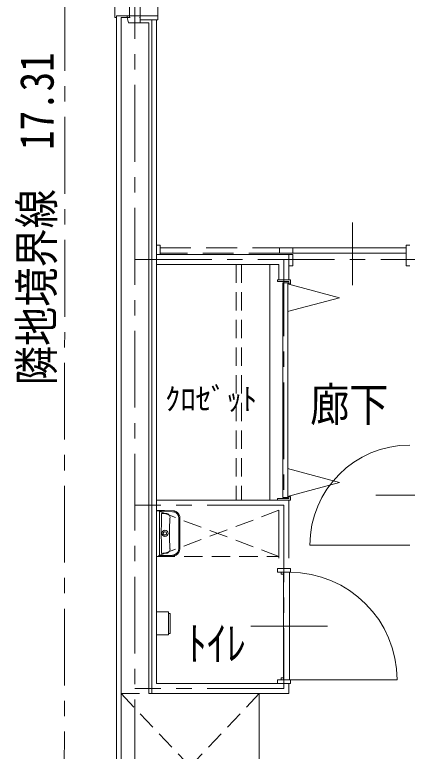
# Model space of a CAD drawing. Units: millimetres at full size; details may follow other scales. Extents: x -443943 to 462275, y -43546 to 79452.
# Drawn here: x -17323 to -14769, y -2591 to 2202 of the extents above; entities that cross this region are included whole.
import ezdxf
from ezdxf.enums import TextEntityAlignment as Align

# ---------------------------------------------------------------- set-up
doc = ezdxf.new("R2010")
doc.units = ezdxf.units.MM
doc.header["$LTSCALE"] = 100
for name, pattern in [('CHAIN1', [8, 5, -1, 1, -1]), ('DASHED1', [1.8, 1.2, -0.6]), ('DASHED2', [3, 2, -1])]:
    doc.linetypes.add(name, pattern=pattern)
doc.layers.add('0-0_仕上', color=4, linetype='Continuous', lineweight=9)
doc.layers.add('4-1_通り芯', color=4, linetype='Continuous', lineweight=9)
doc.styles.add('ＭＳ ゴシック', font='')
doc.styles.get('ＭＳ ゴシック').set_extended_font_data('MS Gothic')

msp = doc.modelspace()

# ---------------------------------------------------------------- linework, layer by layer
at = {"layer": '0-0_仕上', "linetype": 'CHAIN1'}
for p, q in [((-16541.7, 14545), (-16541.7, -6100.9)), ((-16541.7, 609.5), (-14676.2, 609.5)), ((-15571.7, -990.5), (-16541.7, -990.5))]:
    msp.add_line(p, q, dxfattribs=at)
at = {"layer": '0-0_仕上'}
for p, q in [((-16671.7, 5449.1), (-16671.7, 2184.1)), ((-16576.7, 2184.1), (-16576.7, 5434.1)), ((-16506.7, 5434.1), (-16506.7, 2184.1)), ((-16391.7, 2194.1), (-16391.7, 5424.1)), ((-16671.7, 2184.1), (-16661.7, 2184.1)), ((-16506.7, 2194.1), (-16591.7, 2194.1)), ((-16591.7, 2184.1), (-16571.7, 2184.1)), ((-16506.7, 2184.1), (-16511.7, 2184.1)), ((-16506.7, 2169.1), (-16506.7, 2149.1)), ((-16431.7, 2169.1), (-16431.7, -2215.9)), ((-15126.2, 849.5), (-15126.2, 441.3)), ((-15664.2, -958), (-15664.2, 577)), ((-15579.2, 458), (-15579.2, -940)), ((-15546.2, 458), (-15579.2, 458)), ((-15548.6, 451), (-15210.5, 360.4)), ((-15546.2, -940), (-15546.2, 458)), ((-15210.5, 360.4), (-15548.6, 269.9)), ((-15210.5, -842.4), (-15548.6, -751.8)), ((-15548.6, -933), (-15210.5, -842.4)), ((-15579.2, -940), (-15546.2, -940)), ((-14518.2, -923.9), (-14973.7, -923.9)), ((-16292.2, -1026.8), (-16401.7, -1023)), ((-16401.7, -1323), (-16401.7, -1023)), ((-16401.7, -1026), (-16351.6, -1026)), ((-16381.7, -1319.4), (-16381.7, -1026.6)), ((-16381.6, -1026.6), (-16381.7, -1026.6)), ((-16381.7, -1026.6), (-16381.7, -1026.6)), ((-16381.7, -1038.7), (-16381.6, -1038.6)), ((-16295.6, -1032.1), (-16373.4, -1029.3)), ((-16368.9, -1042.8), (-16360.3, -1043.1)), ((-16368.9, -1059), (-16368.9, -1042.8)), ((-16360.3, -1043.1), (-16351.7, -1043.4)), ((-16351.7, -1043.4), (-16334.5, -1044)), ((-16334.5, -1044), (-16330.2, -1045)), ((-16329.3, -1045.3), (-16326.5, -1046.5)), ((-16321.7, -1049.7), (-16317.8, -1053.9)), ((-16290.4, -1026.9), (-16292.2, -1026.8)), ((-16290.4, -1026.9), (-16290.4, -1026.9)), ((-16255.8, -1048.2), (-16260.9, -1041.3)), ((-16369, -1091.6), (-16368.9, -1083.4)), ((-16369, -1099.7), (-16369, -1091.6)), ((-16369, -1107.8), (-16369, -1099.7)), ((-16368.9, -1067.2), (-16368.9, -1059)), ((-16368.9, -1075.3), (-16368.9, -1067.2)), ((-16368.9, -1083.4), (-16368.9, -1075.3)), ((-16317.2, -1054.7), (-16313.4, -1063.7)), ((-16314.2, -1097.8), (-16315.1, -1122.5)), ((-16313, -1073.1), (-16314.2, -1097.8)), ((-16313.4, -1063.7), (-16312.8, -1068.4)), ((-16312.8, -1070.8), (-16313, -1073.1)), ((-16312.8, -1068.9), (-16312.8, -1070.8)), ((-16254.7, -1073.5), (-16254.7, -1272.5)), ((-16249, -1072.4), (-16249.8, -1064.1)), ((-16249, -1072.4), (-16249, -1072.4)), ((-16249, -1273.5), (-16249, -1072.4)), ((-16369.5, -1152.6), (-16369.4, -1148.5)), ((-16369.4, -1144.4), (-16369.3, -1140.4)), ((-16369.4, -1148.5), (-16369.4, -1144.4)), ((-16369.3, -1136.3), (-16369.2, -1132.2)), ((-16369.3, -1140.4), (-16369.3, -1136.3)), ((-16369.2, -1128.2), (-16369.1, -1124.1)), ((-16369.2, -1132.2), (-16369.2, -1128.2)), ((-16369.1, -1116), (-16369, -1107.8)), ((-16369.1, -1124.1), (-16369.1, -1116)), ((-16315.5, -1134.9), (-16315.6, -1147.4)), ((-16315.6, -1147.4), (-16315.6, -1173)), ((-16315.1, -1122.5), (-16315.5, -1134.9)), ((-16369.8, -1166.9), (-16369.7, -1164.8)), ((-16369.8, -1168.9), (-16369.8, -1166.9)), ((-16369.8, -1170.9), (-16369.8, -1168.9)), ((-16369.8, -1170.9), (-16369.8, -1173)), ((-16369.8, -1173), (-16369.8, -1175)), ((-16369.8, -1177.1), (-16369.8, -1175)), ((-16369.8, -1179.1), (-16369.8, -1177.1)), ((-16369.7, -1181.1), (-16369.8, -1179.1)), ((-16369.7, -1160.7), (-16369.6, -1156.7)), ((-16369.7, -1164.8), (-16369.7, -1160.7)), ((-16369.7, -1185.2), (-16369.7, -1181.1)), ((-16369.6, -1189.3), (-16369.7, -1185.2)), ((-16369.6, -1156.7), (-16369.5, -1152.6)), ((-16369.5, -1193.4), (-16369.6, -1189.3)), ((-16369.4, -1197.4), (-16369.5, -1193.4)), ((-16369.4, -1201.5), (-16369.4, -1197.4)), ((-16315.6, -1173), (-16315.6, -1185.9)), ((-16315.6, -1185.9), (-16315.6, -1198.6)), ((-16369.3, -1205.6), (-16369.4, -1201.5)), ((-16369.3, -1209.6), (-16369.3, -1205.6)), ((-16369.2, -1213.7), (-16369.3, -1209.6)), ((-16369.2, -1217.8), (-16369.2, -1213.7)), ((-16369.1, -1221.8), (-16369.2, -1217.8)), ((-16369.1, -1230), (-16369.1, -1221.8)), ((-16369, -1238.1), (-16369.1, -1230)), ((-16369, -1246.2), (-16369, -1238.1)), ((-16315.6, -1198.6), (-16315.5, -1211)), ((-16315.5, -1211), (-16315.1, -1223.4)), ((-16315.1, -1223.4), (-16314.2, -1248.1)), ((-16369, -1254.4), (-16369, -1246.2)), ((-16368.9, -1262.5), (-16369, -1254.4)), ((-16368.9, -1270.6), (-16368.9, -1262.5)), ((-16368.9, -1278.8), (-16368.9, -1270.6)), ((-16368.9, -1286.9), (-16368.9, -1278.8)), ((-16368.9, -1303.2), (-16368.9, -1286.9)), ((-16317.8, -1292), (-16321.6, -1296.2)), ((-16317.2, -1291.2), (-16317.8, -1292)), ((-16315, -1287.3), (-16317.2, -1291.2)), ((-16313.3, -1282.2), (-16315, -1287.3)), ((-16314.2, -1248.1), (-16313, -1272.8)), ((-16312.8, -1277.5), (-16313.3, -1282.2)), ((-16313, -1272.8), (-16313, -1273.6)), ((-16312.9, -1273.8), (-16312.8, -1275.1)), ((-16249, -1273.5), (-16249, -1273.5)), ((-14752.2, -1248.9), (-15402.2, -1248.9)), ((-16401.7, -1323), (-16384.6, -1322.4)), ((-16384.4, -1322.4), (-16384.6, -1322.4)), ((-16377.2, -1322.1), (-16384.4, -1322.4)), ((-16381.6, -1307.3), (-16381.7, -1307.2)), ((-16381.6, -1319.4), (-16381.7, -1319.4)), ((-16376.3, -1322.1), (-16377.2, -1322.1)), ((-16376.1, -1322.1), (-16375.4, -1322.1)), ((-16373.6, -1322), (-16375.4, -1322.1)), ((-16373.6, -1322), (-16372.4, -1321.9)), ((-16295.6, -1313.9), (-16373.4, -1316.6)), ((-16372.4, -1321.9), (-16292.2, -1319.1)), ((-16360.3, -1302.9), (-16368.9, -1303.2)), ((-16351.7, -1302.6), (-16360.3, -1302.9)), ((-16334.6, -1302), (-16351.7, -1302.6)), ((-16330.5, -1301.1), (-16334.6, -1302)), ((-16329.3, -1300.7), (-16329.8, -1300.9)), ((-16326.4, -1299.5), (-16329.3, -1300.7)), ((-16324.6, -1298.4), (-16326.4, -1299.5)), ((-16321.6, -1296.2), (-16324.6, -1298.4)), ((-16292.2, -1319.1), (-16290.4, -1319.1)), ((-16290.4, -1319), (-16290.4, -1319.1)), ((-16260.9, -1304.6), (-16255.8, -1297.7)), ((-15575.2, -1425.9), (-15575.2, -2125.9)), ((-16401.7, -1683.9), (-16321.7, -1683.9)), ((-16321.7, -1683.9), (-16321.7, -1833.9)), ((-16311.7, -1693.9), (-16321.7, -1693.9)), ((-16311.7, -1823.9), (-16311.7, -1693.9)), ((-15287.6, -1775.9), (-15787.6, -1775.9)), ((-16321.7, -1833.9), (-16401.7, -1833.9)), ((-16321.7, -1823.9), (-16311.7, -1823.9))]:
    msp.add_line(p, q, dxfattribs=at)
at = {"layer": '0-0_仕上', "color": 7, "lineweight": 15}
for p, q in [((-16661.7, 2194.1), (-16591.7, 2194.1)), ((-16661.7, -6220.9), (-16661.7, 2194.1)), ((-16591.7, 2194.1), (-16591.7, 2184.1)), ((-16506.7, 2194.1), (-16391.7, 2194.1)), ((-16506.7, 2169.1), (-16506.7, 2194.1)), ((-16391.7, 2169.1), (-16506.7, 2169.1)), ((-16401.7, 2169.1), (-16401.7, -2150.9)), ((-16391.7, 2194.1), (-16391.7, 2169.1)), ((-16376.7, 702), (-16401.7, 702)), ((-16376.7, 642), (-16376.7, 702)), ((-15599.2, 684), (-15599.2, 651)), ((-14776.2, 684), (-15599.2, 684)), ((-14776.2, 702), (-14751.2, 702)), ((-14776.2, 567), (-14776.2, 702)), ((-16401.7, 642), (-15514.2, 642)), ((-15599.2, 651), (-14776.2, 651)), ((-15539.2, 642), (-15539.2, 476)), ((-15514.2, 642), (-15514.2, 567)), ((-15604.2, 577), (-16401.7, 577)), ((-15604.2, 476), (-15604.2, 577)), ((-15514.2, 567), (-15539.2, 567)), ((-14751.2, 567), (-14776.2, 567)), ((-15614.2, 465), (-15614.2, 476)), ((-15529.2, 476), (-15614.2, 476)), ((-15540.2, 465), (-15614.2, 465)), ((-15540.2, 451), (-15540.2, 465)), ((-15529.2, 451), (-15540.2, 451)), ((-15529.2, 476), (-15529.2, 451)), ((-16401.7, -958), (-15529.2, -958)), ((-15614.2, -947), (-15614.2, -958)), ((-15540.2, -947), (-15614.2, -947)), ((-15540.2, -933), (-15540.2, -947)), ((-15529.2, -933), (-15540.2, -933)), ((-15539.2, -1333.9), (-15539.2, -958)), ((-15529.2, -958), (-15529.2, -933)), ((-15604.2, -1023), (-15604.2, -1333.9)), ((-15614.2, -1425.9), (-15614.2, -1400.9)), ((-15614.2, -1400.9), (-15529.2, -1400.9)), ((-15529.2, -1425.9), (-15614.2, -1425.9)), ((-15590.2, -1425.9), (-15590.2, -1437.9)), ((-15575.2, -1437.9), (-15575.2, -1425.9)), ((-15529.2, -1400.9), (-15529.2, -1425.9)), ((-15590.2, -1437.9), (-15575.2, -1437.9)), ((-15529.2, -2150.9), (-16401.7, -2150.9)), ((-15614.2, -2150.9), (-15614.2, -2125.9)), ((-15614.2, -2125.9), (-15529.2, -2125.9)), ((-15575.2, -2113.9), (-15590.2, -2113.9)), ((-15590.2, -2113.9), (-15590.2, -2125.9)), ((-15575.2, -2125.9), (-15575.2, -2113.9)), ((-15539.2, -2150.9), (-15539.2, -2215.9)), ((-15529.2, -2125.9), (-15529.2, -2150.9)), ((-15539.2, -2215.9), (-15731.7, -2215.9))]:
    msp.add_line(p, q, dxfattribs=at)
at = {"layer": '0-0_仕上', "color": 3, "lineweight": 20}
for p, q in [((-16631.7, 2184.1), (-16591.7, 2184.1)), ((-16631.7, -6190.9), (-16631.7, 2184.1)), ((-16591.7, 2184.1), (-16582.3, 2149.1)), ((-16582.3, 2149.1), (-16451.7, 2149.1)), ((-16451.7, 2149.1), (-16451.7, -2215.9)), ((-15731.7, -2215.9), (-16451.7, -2215.9)), ((-15731.7, -3165.9), (-15731.7, -2215.9))]:
    msp.add_line(p, q, dxfattribs=at)
at = {"layer": '0-0_仕上', "color": 7, "linetype": 'DASHED2', "lineweight": 15}
for p, q in [((-16376.7, 684), (-15599.2, 684)), ((-15514.2, 651), (-15514.2, 684)), ((-15599.2, 651), (-16376.7, 651))]:
    msp.add_line(p, q, dxfattribs=at)
at = {"layer": '0-0_仕上', "color": 7, "linetype": 'DASHED1', "lineweight": 15}
for p, q in [((-15881.2, 577), (-15881.2, -958)), ((-15847.2, 577), (-15847.2, -958)), ((-15604.2, -1023), (-16401.7, -1323)), ((-15604.2, -1323), (-16401.7, -1023)), ((-16401.7, -1323), (-15604.2, -1323))]:
    msp.add_line(p, q, dxfattribs=at)
at = {"layer": '0-0_仕上', "color": 3, "linetype": 'DASHED1', "lineweight": 20}
for p, q in [((-15731.7, -2215.9), (-16631.7, -3165.9)), ((-16631.7, -2215.9), (-15731.7, -3165.9)), ((-16631.7, -2215.9), (-16451.7, -2215.9))]:
    msp.add_line(p, q, dxfattribs=at)
at = {"layer": '0-0_仕上', "linetype": 'CHAIN1'}
msp.add_lwpolyline([(-15571.7, 609.5), (-15571.7, -2183.4), (-16541.7, -2183.4)], dxfattribs=at)
at = {"layer": '0-0_仕上'}
for points in [[(-16381.7, -1037.3), (-16380.1, -1032.5), (-16375.9, -1029.6), (-16373.4, -1029.3)], [(-16295.6, -1032.1), (-16283.3, -1034.3), (-16272.1, -1039.9), (-16263.3, -1048.4), (-16257.2, -1059.2), (-16254.7, -1073.5)], [(-16249.8, -1064.1), (-16253.9, -1051.5), (-16255.8, -1048.2)], [(-16357.2, -1173), (-16355.2, -1166.7), (-16350, -1162.5), (-16343.4, -1162), (-16337.9, -1165), (-16334.9, -1170.9), (-16334.7, -1173)], [(-16334.7, -1173), (-16336.4, -1179), (-16341.1, -1183.1), (-16347.7, -1184.1), (-16353.7, -1181.1), (-16356.8, -1175.8), (-16357.2, -1173)], [(-16254.7, -1272.5), (-16256.6, -1284.8), (-16262.2, -1296.1), (-16270.8, -1305), (-16281.7, -1311.1), (-16295.6, -1313.9)], [(-16255.8, -1297.7), (-16250.6, -1285.5), (-16249, -1273.5)], [(-16381.7, -1308.6), (-16380, -1313.5), (-16375.8, -1316.3), (-16373.4, -1316.6)], [(-14835.2, -2125.9), (-15535.2, -2125.9), (-15535.2, -1425.9)]]:
    msp.add_lwpolyline(points, dxfattribs=at)
for centre, radius, start, end in [((-14752.2, -1248.9), 650, 90, 180), ((-16384.7, -1026.6), 3, 0, 88), ((-16336.8, -1066.8), 22.8, 57.4343, 62.9227), ((-16337.8, -1068.3), 24.6, 49.0049, 57.4548), ((-16293.6, -1070.8), 44, 76.4289, 85.8947), ((-16293.5, -1070.7), 43.9, 64.904, 76.4374), ((-16293.6, -1070.8), 44, 59.2019, 64.9128), ((-16293.7, -1071), 44.2, 47.8298, 59.2033), ((-16293.9, -1071.3), 44.6, 42.2349, 47.8379), ((-16345.9, -1173), 20.4, 0.0003, 179.9997), ((-16345.9, -1173), 20.4, 180.0002, 359.9998), ((-16339.3, -1276.8), 26.5, 358.5666, 3.6161), ((-16384.7, -1319.4), 3, 272, 0), ((-16339.1, -1271.5), 30.8, 286.204, 287.5747), ((-16293.6, -1275.1), 44, 274.1053, 283.5711), ((-16293.5, -1275.2), 43.9, 283.5623, 295.0962), ((-16293.6, -1275.2), 44, 295.0874, 300.7979), ((-16293.7, -1275), 44.2, 300.7964, 312.1705), ((-16293.9, -1274.7), 44.6, 312.1624, 317.7647), ((-15535.2, -2125.9), 700, 0, 90)]:
    msp.add_arc(centre, radius, start, end, dxfattribs=at)
at = {"layer": '4-1_通り芯', "linetype": 'CHAIN1'}
msp.add_line((-17004.2, -6963.1), (-16989.9, 10354.2), dxfattribs=at)

# ---------------------------------------------------------------- texts
at = {"layer": '0-0_仕上', "color": 7, "style": 'ＭＳ ゴシック', "width": 0.85}
msp.add_text('隣地境界線\u300017.31', height=219.9, rotation=89.953, dxfattribs=at).set_placement((-17005.6, -208.4), align=Align.BOTTOM_LEFT)
at = {"layer": '0-0_仕上', "style": 'ＭＳ ゴシック'}
msp.add_text('ｸﾛｾﾞｯﾄ', height=146.6, dxfattribs=at).set_placement((-16345.6, -415.8), align=Align.BOTTOM_LEFT)
at = {"layer": '0-0_仕上', "color": 7, "style": 'ＭＳ ゴシック', "width": 0.85}
for s, p in [('廊下', (-15400.7, -510.1)), ('ﾄｲﾚ', (-16200.6, -2065.4))]:
    msp.add_text(s, height=219.9, dxfattribs=at).set_placement(p, align=Align.BOTTOM_LEFT)
at = {"layer": '4-1_通り芯', "color": 7, "style": 'ＭＳ ゴシック', "width": 0.85}
msp.add_text('隣地境界線\u300017.31', height=219.9, rotation=89.953, dxfattribs=at).set_placement((-17005.6, -208.4), align=Align.BOTTOM_LEFT)

doc.saveas('drawing.dxf')
